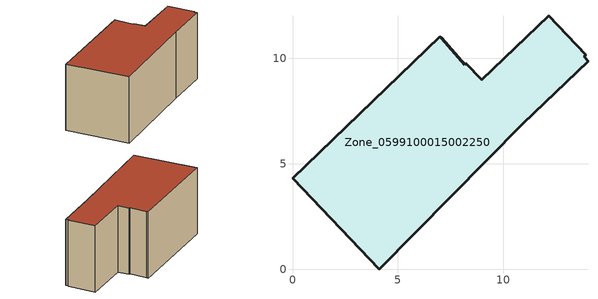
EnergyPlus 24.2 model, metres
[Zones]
Zone_0599100015002250
 floor ground (C_G): 12.14,12 13.91,10.15 13.82,10.06 14.01,9.86 10.92,6.88 4.12,0 0,4.3 6.97,11.02 7.07,10.94 8.16,9.69 8.22,9.75 8.97,8.97 z0.84
 wall outside (C_F): 13.91,10.15 12.14,12 8.97,8.97 8.22,9.75 8.16,9.69 7.07,10.94 6.97,11.02 0,4.3 4.12,0 10.92,6.88 14.01,9.86 13.82,10.06 13.91,10.15 z0.84:7.02
 roof outside (C_R): 14.01,9.86 13.82,10.06 13.91,10.15 12.14,12 8.97,8.97 8.22,9.75 8.16,9.69 7.07,10.94 6.97,11.02 0,4.3 4.12,0 10.92,6.88 z7.02
[BUILDING]
Pand.0599100015002250: North Axis=0; Terrain=City; Loads Convergence Tolerance Value=0.04; Temperature Convergence Tolerance Value=0.4; Solar Distribution=FullExterior; Maximum Number of Warmup Days=25; Minimum Number of Warmup Days=1
[Site:Location]
Rotterdam.The.Hague.AP_ZH_NLD Design_Conditions: Latitude=51.96; Longitude=4.45; Time Zone=1; Elevation=-4.5
[SITE:GROUNDTEMPERATURE:BUILDINGSURFACE]
18, 18, 18, 18, 18, 18, 18, 18, 18, 18, 18, 18
[MATERIAL] Thermal Absorptance=0.9; Solar Absorptance=0.7; Visible Absorptance=0.7
Name | Roughness | Thickness | Conductivity | Density | Specific Heat
G.TI.1975-1991 | MediumSmooth | 0.15 | 0.288461 | 540 | 1210
F.TI.1975-1991 | Rough | 0.3 | 0.230769 | 1920 | 840
R.TI.1975-1991 | MediumRough | 0.2 | 0.153846 | 1500 | 1000
[CONSTRUCTION]
C_G: G.TI.1975-1991
C_F: F.TI.1975-1991
C_R: R.TI.1975-1991
[ZONE]
Zone_0599100015002250: Type=1; Multiplier=1; Ceiling Height=Autocalculate; Volume=Autocalculate; Floor Area=autocalculate; Part of Total Floor Area=Yes
[ZONEINFILTRATION:DESIGNFLOWRATE]
Infil_Zone_0599100015002250: Zone or ZoneList or Space or SpaceList=Zone_0599100015002250; Schedule=AlwaysOn; Design Flow Rate Calculation Method=Flow/Area; Flow Rate per Floor Area=0.003; Constant Term Coefficient=1; Temperature Term Coefficient=0; Velocity Term Coefficient=0; Velocity Squared Term Coefficient=0
[HVACTEMPLATE:ZONE:IDEALLOADSAIRSYSTEM]
Zone_0599100015002250: Maximum Heating Supply Air Temperature=50; Minimum Cooling Supply Air Temperature=13; Maximum Heating Supply Air Humidity Ratio=0.0156; Minimum Cooling Supply Air Humidity Ratio=0.0077; Heating Limit=NoLimit; Cooling Limit=NoLimit; Dehumidification Control Type=ConstantSensibleHeatRatio; Cooling Sensible Heat Ratio=0.7; Dehumidification Setpoint=60; Humidification Control Type=None; Humidification Setpoint=30; Outdoor Air Method=None; Outdoor Air Flow Rate per Person=0.00944; Outdoor Air Flow Rate per Zone Floor Area=0; Outdoor Air Flow Rate per Zone=0; Demand Controlled Ventilation Type=None; Outdoor Air Economizer Type=NoEconomizer; Heat Recovery Type=None; Sensible Heat Recovery Effectiveness=0.7; Latent Heat Recovery Effectiveness=0.65
[ZONECONTROL:THERMOSTAT]
ThermostatControl_Zone_0599100015002250: Zone or ZoneList=Zone_0599100015002250; Control Type Schedule=DualSetpointControlType; Control 1=Thermostat_Zone_0599100015002250; Temperature Difference Between Cutout And Setpoint=0
[THERMOSTATSETPOINT:DUALSETPOINT]
Thermostat_Zone_0599100015002250: Heating Setpoint Temperature Schedule=HeatingSetpoint_Zone_0599100015002250; Cooling Setpoint Temperature Schedule=CoolingSetpoint_Zone_0599100015002250
[SCHEDULE:COMPACT]
HeatingSetpoint_Zone_0599100015002250: Through: 12/31, For: AllDays, Until: 24:00, 21
CoolingSetpoint_Zone_0599100015002250: Through: 12/31, For: AllDays, Until: 24:00, 24
DualSetpointControlType: Through: 12/31, For: AllDays, Until: 24:00, 4
AlwaysOn: Through: 12/31, For: AllDays, Until: 24:00, 1
